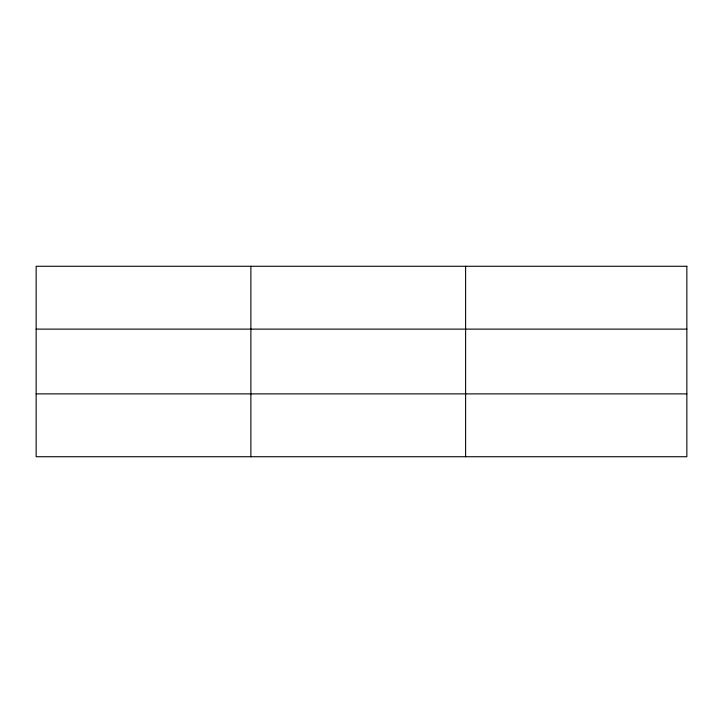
<?xml version="1.0" encoding="UTF-8"?>
<svg xmlns="http://www.w3.org/2000/svg" width="723" height="723" viewBox="0 0 723 723"><rect width="100%" height="100%" fill="white"/><g stroke="black" fill="none" stroke-linecap="round" stroke-linejoin="round"><path stroke-width="1.08" d="M250.881 456.728L250.881 266.272M465.612 456.728L465.612 266.272M36.15 329.119L686.85 329.119M36.15 393.881L686.85 393.881M686.85 266.272L686.85 456.728L36.15 456.728L36.15 266.272L686.85 266.272"/></g></svg>
